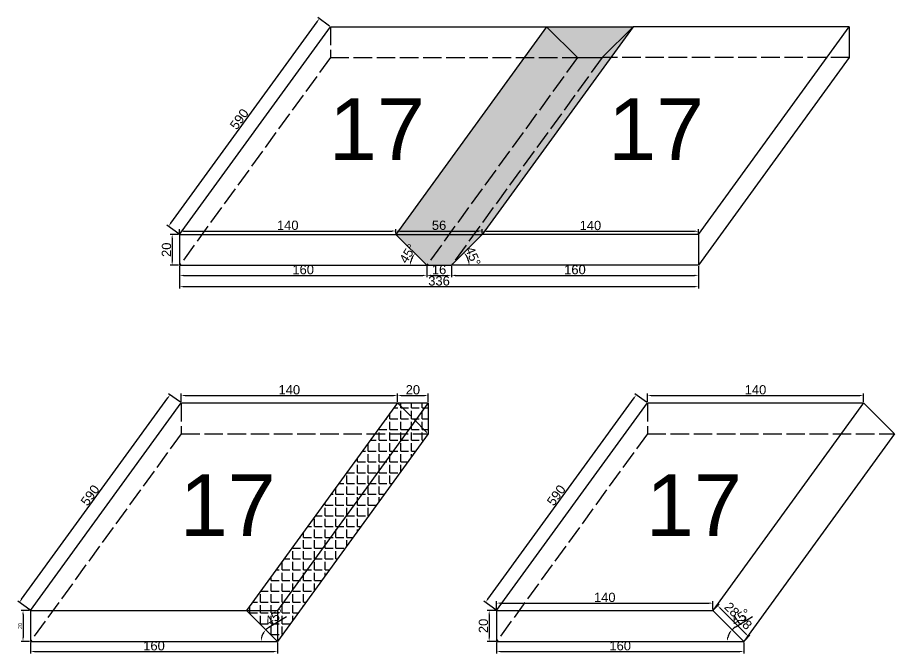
# Model space of a CAD drawing. Header units: millimetres. Extents: x 397 to 8255, y -812 to 3665.
# Drawn here: x 1465 to 2033, y -399 to 13 of the extents above; entities that cross this region are included whole.
import ezdxf

# ---------------------------------------------------------------- set-up
doc = ezdxf.new("R2010")
doc.units = ezdxf.units.MM
doc.linetypes.add('ACAD_ISO02W100', pattern=[15, 12, -3])
doc.layers.add('尺寸标注', color=6, linetype='Continuous')
doc.layers.add('标号', color=4, linetype='Continuous')
doc.styles.get("Standard").update_dxf_attribs({"font": 'arial.ttf'})
doc.dimstyles.new('ISO-25', dxfattribs={"dimtxt": 2.5, "dimasz": 2.5, "dimexe": 1.25, "dimexo": 0.625, "dimtad": 1, "dimtxsty": 'Standard', "dimcen": 2.5, "dimadec": 0, "dimazin": 0, "dimtfac": 1, "dimtmove": 0, "dimatfit": 3, "dimfxl": 1, "dimarcsym": 0})
doc.dimstyles.new('ISO-25-old', dxfattribs={"dimtxt": 6, "dimasz": 2.5, "dimexe": 1.25, "dimexo": 0.625, "dimtad": 1, "dimtxsty": 'Standard', "dimcen": 2.5, "dimadec": 0, "dimazin": 0, "dimtfac": 1, "dimtmove": 0, "dimatfit": 3, "dimfxl": 1, "dimarcsym": 0})

# ---------------------------------------------------------------- blocks, each defined once
blk = doc.blocks.new('*D367')
at = {"layer": 'Defpoints', "color": 0, "transparency": 16777216}
for p in [(1569.94, -147.45), (1729.94, -147.45), (1729.94, -154.03)]:
    blk.add_point(p, dxfattribs=at)
at = {"layer": '尺寸标注', "color": 0, "lineweight": -2, "transparency": 16777216}
for p, q in [((1569.94, -148.08), (1569.94, -155.28)), ((1729.94, -148.08), (1729.94, -155.28)), ((1572.44, -154.03), (1727.44, -154.03))]:
    blk.add_line(p, q, dxfattribs=at)
at = {"layer": '尺寸标注', "color": 0, "transparency": 16777216}
for points in [[(1572.44, -153.62), (1572.44, -154.45), (1569.94, -154.03)], [(1727.44, -153.62), (1727.44, -154.45), (1729.94, -154.03)]]:
    blk.add_solid(points, dxfattribs=at)
at = {"layer": '尺寸标注', "color": 0, "transparency": 16777216, "insert": (1649.94, -150.34), "char_height": 6, "attachment_point": 5}
blk.add_mtext('160', dxfattribs=at)
blk = doc.blocks.new('*D369')
at = {"layer": 'Defpoints', "color": 0, "transparency": 16777216}
for p in [(1729.94, -147.45), (1745.94, -147.45), (1745.94, -154.03)]:
    blk.add_point(p, dxfattribs=at)
at = {"layer": '尺寸标注', "color": 0, "lineweight": -2, "transparency": 16777216}
for p, q in [((1729.94, -148.08), (1729.94, -155.28)), ((1745.94, -148.08), (1745.94, -155.28)), ((1732.44, -154.03), (1743.44, -154.03))]:
    blk.add_line(p, q, dxfattribs=at)
at = {"layer": '尺寸标注', "color": 0, "transparency": 16777216}
for points in [[(1732.44, -153.62), (1732.44, -154.45), (1729.94, -154.03)], [(1743.44, -153.62), (1743.44, -154.45), (1745.94, -154.03)]]:
    blk.add_solid(points, dxfattribs=at)
at = {"layer": '尺寸标注', "color": 0, "transparency": 16777216, "insert": (1737.94, -150.34), "char_height": 6, "attachment_point": 5}
blk.add_mtext('16', dxfattribs=at)
blk = doc.blocks.new('*D370')
at = {"layer": 'Defpoints', "color": 0, "transparency": 16777216}
for p in [(1745.94, -147.45), (1905.94, -147.45), (1905.94, -154.03)]:
    blk.add_point(p, dxfattribs=at)
at = {"layer": '尺寸标注', "color": 0, "lineweight": -2, "transparency": 16777216}
for p, q in [((1745.94, -148.08), (1745.94, -155.28)), ((1905.94, -148.08), (1905.94, -155.28)), ((1748.44, -154.03), (1903.44, -154.03))]:
    blk.add_line(p, q, dxfattribs=at)
at = {"layer": '尺寸标注', "color": 0, "transparency": 16777216}
for points in [[(1748.44, -153.62), (1748.44, -154.45), (1745.94, -154.03)], [(1903.44, -153.62), (1903.44, -154.45), (1905.94, -154.03)]]:
    blk.add_solid(points, dxfattribs=at)
at = {"layer": '尺寸标注', "color": 0, "transparency": 16777216, "insert": (1825.94, -150.34), "char_height": 6, "attachment_point": 5}
blk.add_mtext('160', dxfattribs=at)
blk = doc.blocks.new('*D371')
at = {"layer": 'Defpoints', "color": 0, "transparency": 16777216}
for p in [(1569.94, -127.45), (1565.11, -147.45), (1569.94, -147.45)]:
    blk.add_point(p, dxfattribs=at)
at = {"layer": '尺寸标注', "color": 0, "lineweight": -2, "transparency": 16777216}
for p, q in [((1569.31, -127.45), (1563.86, -127.45)), ((1565.11, -129.95), (1565.11, -144.95)), ((1569.31, -147.45), (1563.86, -147.45))]:
    blk.add_line(p, q, dxfattribs=at)
at = {"layer": '尺寸标注', "color": 0, "transparency": 16777216}
for points in [[(1564.69, -129.95), (1565.52, -129.95), (1565.11, -127.45)], [(1564.69, -144.95), (1565.52, -144.95), (1565.11, -147.45)]]:
    blk.add_solid(points, dxfattribs=at)
at = {"layer": '尺寸标注', "color": 0, "transparency": 16777216, "insert": (1561.42, -137.45), "char_height": 6, "attachment_point": 5, "rotation": 90}
blk.add_mtext('20', dxfattribs=at)
blk = doc.blocks.new('*D372')
at = {"layer": 'Defpoints', "color": 0, "transparency": 16777216}
for p in [(1660.37, 12.21), (1667.56, 6.99), (1569.94, -127.45)]:
    blk.add_point(p, dxfattribs=at)
at = {"layer": '尺寸标注', "color": 0, "lineweight": -2, "transparency": 16777216}
for p, q in [((1667.05, 7.36), (1659.36, 12.95)), ((1564.22, -120.21), (1658.9, 10.19)), ((1569.43, -127.09), (1561.74, -121.5))]:
    blk.add_line(p, q, dxfattribs=at)
at = {"layer": '尺寸标注', "color": 0, "transparency": 16777216}
for points in [[(1658.56, 10.44), (1659.24, 9.95), (1660.37, 12.21)], [(1563.88, -119.96), (1564.55, -120.45), (1562.75, -122.23)]]:
    blk.add_solid(points, dxfattribs=at)
at = {"layer": '尺寸标注', "color": 0, "transparency": 16777216, "insert": (1608.57, -52.84), "char_height": 6, "attachment_point": 5, "rotation": 54.0168}
blk.add_mtext('590', dxfattribs=at)
blk = doc.blocks.new('*D373')
at = {"layer": 'Defpoints', "color": 0, "transparency": 16777216}
for p in [(1569.94, -127.45), (1709.94, -125.3), (1709.94, -127.45)]:
    blk.add_point(p, dxfattribs=at)
at = {"layer": '尺寸标注', "color": 0, "lineweight": -2, "transparency": 16777216}
for p, q in [((1569.94, -126.83), (1569.94, -124.05)), ((1709.94, -126.83), (1709.94, -124.05)), ((1572.44, -125.3), (1707.44, -125.3))]:
    blk.add_line(p, q, dxfattribs=at)
at = {"layer": '尺寸标注', "color": 0, "transparency": 16777216}
for points in [[(1572.44, -124.88), (1572.44, -125.71), (1569.94, -125.3)], [(1707.44, -124.88), (1707.44, -125.71), (1709.94, -125.3)]]:
    blk.add_solid(points, dxfattribs=at)
at = {"layer": '尺寸标注', "color": 0, "transparency": 16777216, "insert": (1639.94, -121.61), "char_height": 6, "attachment_point": 5}
blk.add_mtext('140', dxfattribs=at)
blk = doc.blocks.new('*D374')
at = {"layer": 'Defpoints', "color": 0, "transparency": 16777216}
for p in [(1709.94, -127.45), (1569.94, -147.45), (1719.63, -144.69), (1729.94, -147.45), (1729.94, -147.45)]:
    blk.add_point(p, dxfattribs=at)
at = {"layer": '尺寸标注', "color": 0, "lineweight": -2, "transparency": 16777216}
blk.add_arc((1729.94, -147.45), 10.68, 148.4457, 166.5543, dxfattribs=at)
at = {"layer": '尺寸标注', "color": 0, "transparency": 16777216}
for points in [[(1720.51, -141.61), (1721.17, -142.12), (1722.39, -139.9)], [(1719.97, -145.02), (1719.14, -144.92), (1719.26, -147.45)]]:
    blk.add_solid(points, dxfattribs=at)
at = {"layer": '尺寸标注', "color": 0, "transparency": 16777216, "insert": (1717.71, -139.94), "char_height": 6, "attachment_point": 5, "rotation": 58.4457}
blk.add_mtext('45°', dxfattribs=at)
blk = doc.blocks.new('*D375')
at = {"layer": 'Defpoints', "color": 0, "transparency": 16777216}
for p in [(1765.94, -127.45), (1745.94, -147.45), (1745.94, -147.45), (1757.02, -144.49), (1905.94, -147.45)]:
    blk.add_point(p, dxfattribs=at)
at = {"layer": '尺寸标注', "color": 0, "lineweight": -2, "transparency": 16777216}
blk.add_arc((1745.94, -147.45), 11.47, 12.5139, 32.4861, dxfattribs=at)
at = {"layer": '尺寸标注', "color": 0, "transparency": 16777216}
for points in [[(1755.29, -141.55), (1755.94, -141.03), (1754.05, -139.34)], [(1757.55, -144.92), (1756.72, -145.01), (1757.41, -147.45)]]:
    blk.add_solid(points, dxfattribs=at)
at = {"layer": '尺寸标注', "color": 0, "transparency": 16777216, "insert": (1759.93, -141.66), "char_height": 6, "attachment_point": 5, "rotation": 292.5}
blk.add_mtext('45°', dxfattribs=at)
blk = doc.blocks.new('*D376')
at = {"layer": 'Defpoints', "color": 0, "transparency": 16777216}
for p in [(1709.94, -127.45), (1765.94, -125.3), (1765.94, -127.45)]:
    blk.add_point(p, dxfattribs=at)
at = {"layer": '尺寸标注', "color": 0, "lineweight": -2, "transparency": 16777216}
for p, q in [((1709.94, -126.83), (1709.94, -124.05)), ((1765.94, -126.83), (1765.94, -124.05)), ((1712.44, -125.3), (1763.44, -125.3))]:
    blk.add_line(p, q, dxfattribs=at)
at = {"layer": '尺寸标注', "color": 0, "transparency": 16777216}
for points in [[(1712.44, -124.88), (1712.44, -125.71), (1709.94, -125.3)], [(1763.44, -124.88), (1763.44, -125.71), (1765.94, -125.3)]]:
    blk.add_solid(points, dxfattribs=at)
at = {"layer": '尺寸标注', "color": 0, "transparency": 16777216, "insert": (1737.94, -121.61), "char_height": 6, "attachment_point": 5}
blk.add_mtext('56', dxfattribs=at)
blk = doc.blocks.new('*D377')
at = {"layer": 'Defpoints', "color": 0, "transparency": 16777216}
for p in [(1765.94, -127.45), (1905.94, -125.44), (1905.94, -127.45)]:
    blk.add_point(p, dxfattribs=at)
at = {"layer": '尺寸标注', "color": 0, "lineweight": -2, "transparency": 16777216}
for p, q in [((1765.94, -126.83), (1765.94, -124.19)), ((1905.94, -126.83), (1905.94, -124.19)), ((1768.44, -125.44), (1903.44, -125.44))]:
    blk.add_line(p, q, dxfattribs=at)
at = {"layer": '尺寸标注', "color": 0, "transparency": 16777216}
for points in [[(1768.44, -125.02), (1768.44, -125.85), (1765.94, -125.44)], [(1903.44, -125.02), (1903.44, -125.85), (1905.94, -125.44)]]:
    blk.add_solid(points, dxfattribs=at)
at = {"layer": '尺寸标注', "color": 0, "transparency": 16777216, "insert": (1835.94, -121.75), "char_height": 6, "attachment_point": 5}
blk.add_mtext('140', dxfattribs=at)
blk = doc.blocks.new('*D378')
at = {"layer": 'Defpoints', "color": 0, "transparency": 16777216}
for p in [(1569.94, -147.45), (1905.94, -147.45), (1905.94, -161.34)]:
    blk.add_point(p, dxfattribs=at)
at = {"layer": '尺寸标注', "color": 0, "lineweight": -2, "transparency": 16777216}
for p, q in [((1569.94, -148.08), (1569.94, -162.59)), ((1905.94, -148.08), (1905.94, -162.59)), ((1572.44, -161.34), (1903.44, -161.34))]:
    blk.add_line(p, q, dxfattribs=at)
at = {"layer": '尺寸标注', "color": 0, "transparency": 16777216}
for points in [[(1572.44, -160.92), (1572.44, -161.75), (1569.94, -161.34)], [(1903.44, -160.92), (1903.44, -161.75), (1905.94, -161.34)]]:
    blk.add_solid(points, dxfattribs=at)
at = {"layer": '尺寸标注', "color": 0, "transparency": 16777216, "insert": (1737.94, -157.65), "char_height": 6, "attachment_point": 5}
blk.add_mtext('336', dxfattribs=at)
blk = doc.blocks.new('*D379')
at = {"layer": 'Defpoints', "color": 0, "transparency": 16777216}
for p in [(1473.35, -391.05), (1633.35, -391.05), (1633.35, -397.63)]:
    blk.add_point(p, dxfattribs=at)
at = {"layer": '尺寸标注', "color": 0, "lineweight": -2, "transparency": 16777216}
for p, q in [((1473.35, -391.68), (1473.35, -398.88)), ((1633.35, -391.68), (1633.35, -398.88)), ((1475.85, -397.63), (1630.85, -397.63))]:
    blk.add_line(p, q, dxfattribs=at)
at = {"layer": '尺寸标注', "color": 0, "transparency": 16777216}
for points in [[(1475.85, -397.22), (1475.85, -398.05), (1473.35, -397.63)], [(1630.85, -397.22), (1630.85, -398.05), (1633.35, -397.63)]]:
    blk.add_solid(points, dxfattribs=at)
at = {"layer": '尺寸标注', "color": 0, "transparency": 16777216, "insert": (1553.35, -393.94), "char_height": 6, "attachment_point": 5}
blk.add_mtext('160', dxfattribs=at)
blk = doc.blocks.new('*D380')
at = {"layer": 'Defpoints', "color": 0, "transparency": 16777216}
for p in [(1473.35, -371.05), (1468.51, -391.05), (1473.35, -391.05)]:
    blk.add_point(p, dxfattribs=at)
at = {"layer": '尺寸标注', "color": 0, "lineweight": -2, "transparency": 16777216}
for p, q in [((1472.72, -371.05), (1467.26, -371.05)), ((1468.51, -373.55), (1468.51, -388.55)), ((1472.72, -391.05), (1467.26, -391.05))]:
    blk.add_line(p, q, dxfattribs=at)
at = {"layer": '尺寸标注', "color": 0, "transparency": 16777216}
for points in [[(1468.09, -373.55), (1468.93, -373.55), (1468.51, -371.05)], [(1468.09, -388.55), (1468.93, -388.55), (1468.51, -391.05)]]:
    blk.add_solid(points, dxfattribs=at)
at = {"layer": '尺寸标注', "color": 0, "transparency": 16777216, "insert": (1466.61, -381.05), "char_height": 2.5, "attachment_point": 5, "rotation": 90}
blk.add_mtext('20', dxfattribs=at)
blk = doc.blocks.new('*D381')
at = {"layer": 'Defpoints', "color": 0, "transparency": 16777216}
for p in [(1563.78, -231.39), (1570.97, -236.61), (1473.35, -371.05)]:
    blk.add_point(p, dxfattribs=at)
at = {"layer": '尺寸标注', "color": 0, "lineweight": -2, "transparency": 16777216}
for p, q in [((1570.46, -236.24), (1562.76, -230.65)), ((1467.62, -363.81), (1562.31, -233.41)), ((1472.84, -370.69), (1465.14, -365.1))]:
    blk.add_line(p, q, dxfattribs=at)
at = {"layer": '尺寸标注', "color": 0, "transparency": 16777216}
for points in [[(1561.97, -233.16), (1562.64, -233.65), (1563.78, -231.39)], [(1467.29, -363.56), (1467.96, -364.05), (1466.15, -365.83)]]:
    blk.add_solid(points, dxfattribs=at)
at = {"layer": '尺寸标注', "color": 0, "transparency": 16777216, "insert": (1511.98, -296.44), "char_height": 6, "attachment_point": 5, "rotation": 54.0168}
blk.add_mtext('590', dxfattribs=at)
blk = doc.blocks.new('*D335')
at = {"layer": 'Defpoints', "color": 0, "transparency": 16777216}
for p in [(1710.97, -231.84), (1570.97, -236.61), (1710.97, -236.61)]:
    blk.add_point(p, dxfattribs=at)
at = {"layer": '尺寸标注', "color": 0, "lineweight": -2, "transparency": 16777216}
for p, q in [((1570.97, -235.98), (1570.97, -230.59)), ((1573.47, -231.84), (1708.47, -231.84)), ((1710.97, -235.98), (1710.97, -230.59))]:
    blk.add_line(p, q, dxfattribs=at)
at = {"layer": '尺寸标注', "color": 0, "transparency": 16777216}
for points in [[(1573.47, -231.42), (1573.47, -232.25), (1570.97, -231.84)], [(1708.47, -231.42), (1708.47, -232.25), (1710.97, -231.84)]]:
    blk.add_solid(points, dxfattribs=at)
at = {"layer": '尺寸标注', "color": 0, "transparency": 16777216, "insert": (1640.97, -228.15), "char_height": 6, "attachment_point": 5}
blk.add_mtext('140', dxfattribs=at)
blk = doc.blocks.new('*D382')
at = {"layer": 'Defpoints', "color": 0, "transparency": 16777216}
for p in [(1613.35, -371.05), (1473.35, -391.05), (1623.03, -388.29), (1633.35, -391.05), (1633.35, -391.05)]:
    blk.add_point(p, dxfattribs=at)
at = {"layer": '尺寸标注', "color": 0, "lineweight": -2, "transparency": 16777216}
blk.add_line((1627.76, -381.96), (1639.06, -375.01), dxfattribs=at)
for start, end in [(148.4457, 166.5543), (121.5543, 135)]:
    blk.add_arc((1633.35, -391.05), 10.68, start, end, dxfattribs=at)
at = {"layer": '尺寸标注', "color": 0, "transparency": 16777216}
for points in [[(1623.92, -385.21), (1624.57, -385.72), (1625.8, -383.5)], [(1623.37, -388.62), (1622.55, -388.52), (1622.67, -391.05)]]:
    blk.add_solid(points, dxfattribs=at)
at = {"layer": '尺寸标注', "color": 0, "transparency": 16777216, "insert": (1631.48, -375.35), "char_height": 6, "attachment_point": 5, "rotation": 31.5543}
blk.add_mtext('45°', dxfattribs=at)
blk = doc.blocks.new('*D336')
at = {"layer": 'Defpoints', "color": 0, "transparency": 16777216}
for p in [(1730.97, -231.84), (1710.97, -236.61), (1730.97, -236.61)]:
    blk.add_point(p, dxfattribs=at)
at = {"layer": '尺寸标注', "color": 0, "lineweight": -2, "transparency": 16777216}
for p, q in [((1710.97, -235.98), (1710.97, -230.59)), ((1713.47, -231.84), (1728.47, -231.84)), ((1730.97, -235.98), (1730.97, -230.59))]:
    blk.add_line(p, q, dxfattribs=at)
at = {"layer": '尺寸标注', "color": 0, "transparency": 16777216}
for points in [[(1713.47, -231.42), (1713.47, -232.25), (1710.97, -231.84)], [(1728.47, -231.42), (1728.47, -232.25), (1730.97, -231.84)]]:
    blk.add_solid(points, dxfattribs=at)
at = {"layer": '尺寸标注', "color": 0, "transparency": 16777216, "insert": (1720.97, -228.15), "char_height": 6, "attachment_point": 5}
blk.add_mtext('20', dxfattribs=at)
blk = doc.blocks.new('*D383')
at = {"layer": 'Defpoints', "color": 0, "transparency": 16777216}
for p in [(1775.23, -391.05), (1935.23, -391.05), (1935.23, -397.63)]:
    blk.add_point(p, dxfattribs=at)
at = {"layer": '尺寸标注', "color": 0, "lineweight": -2, "transparency": 16777216}
for p, q in [((1775.23, -391.68), (1775.23, -398.88)), ((1935.23, -391.68), (1935.23, -398.88)), ((1777.73, -397.63), (1932.73, -397.63))]:
    blk.add_line(p, q, dxfattribs=at)
at = {"layer": '尺寸标注', "color": 0, "transparency": 16777216}
for points in [[(1777.73, -397.22), (1777.73, -398.05), (1775.23, -397.63)], [(1932.73, -397.22), (1932.73, -398.05), (1935.23, -397.63)]]:
    blk.add_solid(points, dxfattribs=at)
at = {"layer": '尺寸标注', "color": 0, "transparency": 16777216, "insert": (1855.23, -393.94), "char_height": 6, "attachment_point": 5}
blk.add_mtext('160', dxfattribs=at)
blk = doc.blocks.new('*D384')
at = {"layer": 'Defpoints', "color": 0, "transparency": 16777216}
for p in [(1775.23, -371.05), (1770.39, -391.05), (1775.23, -391.05)]:
    blk.add_point(p, dxfattribs=at)
at = {"layer": '尺寸标注', "color": 0, "lineweight": -2, "transparency": 16777216}
for p, q in [((1774.6, -371.05), (1769.14, -371.05)), ((1770.39, -373.55), (1770.39, -388.55)), ((1774.6, -391.05), (1769.14, -391.05))]:
    blk.add_line(p, q, dxfattribs=at)
at = {"layer": '尺寸标注', "color": 0, "transparency": 16777216}
for points in [[(1769.98, -373.55), (1770.81, -373.55), (1770.39, -371.05)], [(1769.98, -388.55), (1770.81, -388.55), (1770.39, -391.05)]]:
    blk.add_solid(points, dxfattribs=at)
at = {"layer": '尺寸标注', "color": 0, "transparency": 16777216, "insert": (1766.7, -381.05), "char_height": 6, "attachment_point": 5, "rotation": 90}
blk.add_mtext('20', dxfattribs=at)
blk = doc.blocks.new('*D385')
at = {"layer": 'Defpoints', "color": 0, "transparency": 16777216}
for p in [(1865.66, -231.39), (1872.85, -236.61), (1775.23, -371.05)]:
    blk.add_point(p, dxfattribs=at)
at = {"layer": '尺寸标注', "color": 0, "lineweight": -2, "transparency": 16777216}
for p, q in [((1872.34, -236.24), (1864.65, -230.65)), ((1769.5, -363.81), (1864.19, -233.41)), ((1774.72, -370.69), (1767.02, -365.1))]:
    blk.add_line(p, q, dxfattribs=at)
at = {"layer": '尺寸标注', "color": 0, "transparency": 16777216}
for points in [[(1863.85, -233.16), (1864.53, -233.65), (1865.66, -231.39)], [(1769.17, -363.56), (1769.84, -364.05), (1768.04, -365.83)]]:
    blk.add_solid(points, dxfattribs=at)
at = {"layer": '尺寸标注', "color": 0, "transparency": 16777216, "insert": (1813.86, -296.44), "char_height": 6, "attachment_point": 5, "rotation": 54.0168}
blk.add_mtext('590', dxfattribs=at)
blk = doc.blocks.new('*D337')
at = {"layer": 'Defpoints', "color": 0, "transparency": 16777216}
for p in [(2012.85, -231.84), (1872.85, -236.61), (2012.85, -236.61)]:
    blk.add_point(p, dxfattribs=at)
at = {"layer": '尺寸标注', "color": 0, "lineweight": -2, "transparency": 16777216}
for p, q in [((1872.85, -235.98), (1872.85, -230.59)), ((1875.35, -231.84), (2010.35, -231.84)), ((2012.85, -235.98), (2012.85, -230.59))]:
    blk.add_line(p, q, dxfattribs=at)
at = {"layer": '尺寸标注', "color": 0, "transparency": 16777216}
for points in [[(1875.35, -231.42), (1875.35, -232.25), (1872.85, -231.84)], [(2010.35, -231.42), (2010.35, -232.25), (2012.85, -231.84)]]:
    blk.add_solid(points, dxfattribs=at)
at = {"layer": '尺寸标注', "color": 0, "transparency": 16777216, "insert": (1942.85, -228.15), "char_height": 6, "attachment_point": 5}
blk.add_mtext('140', dxfattribs=at)
blk = doc.blocks.new('*D386')
at = {"layer": 'Defpoints', "color": 0, "transparency": 16777216}
for p in [(1915.23, -371.05), (1775.23, -391.05), (1924.91, -388.29), (1935.23, -391.05), (1935.23, -391.05)]:
    blk.add_point(p, dxfattribs=at)
at = {"layer": '尺寸标注', "color": 0, "lineweight": -2, "transparency": 16777216}
blk.add_line((1929.64, -381.96), (1940.94, -375.01), dxfattribs=at)
for start, end in [(148.4457, 166.5543), (121.5543, 135)]:
    blk.add_arc((1935.23, -391.05), 10.68, start, end, dxfattribs=at)
at = {"layer": '尺寸标注', "color": 0, "transparency": 16777216}
for points in [[(1925.8, -385.21), (1926.45, -385.72), (1927.68, -383.5)], [(1925.26, -388.62), (1924.43, -388.52), (1924.55, -391.05)]]:
    blk.add_solid(points, dxfattribs=at)
at = {"layer": '尺寸标注', "color": 0, "transparency": 16777216, "insert": (1933.37, -375.35), "char_height": 6, "attachment_point": 5, "rotation": 31.5543}
blk.add_mtext('45°', dxfattribs=at)
blk = doc.blocks.new('*D338')
at = {"layer": 'Defpoints', "color": 0, "transparency": 16777216}
for p in [(1915.23, -366.28), (1775.23, -371.05), (1915.23, -371.05)]:
    blk.add_point(p, dxfattribs=at)
at = {"layer": '尺寸标注', "color": 0, "lineweight": -2, "transparency": 16777216}
for p, q in [((1775.23, -370.43), (1775.23, -365.03)), ((1777.73, -366.28), (1912.73, -366.28)), ((1915.23, -370.43), (1915.23, -365.03))]:
    blk.add_line(p, q, dxfattribs=at)
at = {"layer": '尺寸标注', "color": 0, "transparency": 16777216}
for points in [[(1777.73, -365.87), (1777.73, -366.7), (1775.23, -366.28)], [(1912.73, -365.87), (1912.73, -366.7), (1915.23, -366.28)]]:
    blk.add_solid(points, dxfattribs=at)
at = {"layer": '尺寸标注', "color": 0, "transparency": 16777216, "insert": (1845.23, -362.6), "char_height": 6, "attachment_point": 5}
blk.add_mtext('140', dxfattribs=at)
blk = doc.blocks.new('*D387')
at = {"layer": 'Defpoints', "color": 0, "transparency": 16777216}
for p in [(1915.23, -371.05), (1935.23, -391.05), (1938.34, -387.94)]:
    blk.add_point(p, dxfattribs=at)
at = {"layer": '尺寸标注', "color": 0, "lineweight": -2, "transparency": 16777216}
for p, q in [((1915.67, -370.61), (1919.23, -367.05)), ((1920.11, -369.7), (1936.58, -386.17)), ((1935.67, -390.61), (1939.23, -387.05))]:
    blk.add_line(p, q, dxfattribs=at)
at = {"layer": '尺寸标注', "color": 0, "transparency": 16777216}
for points in [[(1920.41, -369.41), (1919.82, -370), (1918.34, -367.94)], [(1936.87, -385.87), (1936.28, -386.46), (1938.34, -387.94)]]:
    blk.add_solid(points, dxfattribs=at)
at = {"layer": '尺寸标注', "color": 0, "transparency": 16777216, "insert": (1931.34, -374.95), "char_height": 6, "attachment_point": 5, "rotation": 315}
blk.add_mtext('28,28', dxfattribs=at)

msp = doc.modelspace()

# ---------------------------------------------------------------- hatches: boundary and pattern name
h = msp.add_hatch(color=3)
h.dxf.hatch_style = 1
h.paths.add_polyline_path([(1827.561, -13.007), (1793.039, -13.007), (1709.939, -127.454), (1744.461, -127.454)])
h.paths.add_polyline_path([(1807.561, 6.993), (1793.039, -13.007), (1827.561, -13.007)])
h.paths.add_polyline_path([(1863.561, 6.993), (1807.561, 6.993), (1827.561, -13.007), (1843.561, -13.007)])
h.paths.add_polyline_path([(1849.039, -13.007), (1843.561, -13.007), (1760.461, -127.454), (1765.939, -127.454)])
h.paths.add_polyline_path([(1843.561, -13.007), (1827.561, -13.007), (1744.461, -127.454), (1760.461, -127.454)])
h.paths.add_polyline_path([(1863.561, 6.993), (1843.561, -13.007), (1849.039, -13.007)], flags=17)
h.paths.add_polyline_path([(1744.461, -127.454), (1709.939, -127.454), (1729.939, -147.454)])
h.paths.add_polyline_path([(1760.461, -127.454), (1744.461, -127.454), (1729.939, -147.454), (1745.939, -147.454)])
h.paths.add_polyline_path([(1765.939, -127.454), (1760.461, -127.454), (1745.939, -147.454)])
h = msp.add_hatch()
h.set_pattern_fill('ANGLE', color=256)
h.set_pattern_definition([(0, (-8708.541, -1343.5216), (0, 6.985), [5.08, -1.905]), (90, (-8708.541, -1343.5216), (-6.985, 4e-16), [5.08, -1.905])])
h.paths.add_polyline_path([(1716.445, -256.607), (1696.445, -256.607), (1613.346, -371.054), (1633.346, -371.054)])
h.paths.add_polyline_path([(1722.554, -248.194), (1710.967, -236.607), (1696.445, -256.607), (1716.445, -256.607)])
h.paths.add_polyline_path([(1730.967, -236.607), (1710.967, -236.607), (1722.554, -248.194)])
h.paths.add_polyline_path([(1730.967, -236.607), (1722.554, -248.194), (1730.967, -256.607)])
h.paths.add_polyline_path([(1730.967, -256.607), (1716.445, -256.607), (1633.346, -371.054), (1633.346, -391.054)])
h.paths.add_polyline_path([(1633.346, -371.054), (1613.346, -371.054), (1633.346, -391.054)])
h.paths.add_polyline_path([(1722.554, -248.194), (1716.445, -256.607), (1730.967, -256.607)])

# ---------------------------------------------------------------- linework, layer by layer
for p, q in [((1569.939, -127.454), (1667.561, 6.993)), ((1667.561, 6.993), (1807.561, 6.993)), ((1807.561, 6.993), (1709.939, -127.454)), ((1863.561, 6.993), (1765.939, -127.454)), ((1807.561, 6.993), (1827.561, -13.007)), ((1807.561, 6.993), (1863.561, 6.993)), ((1863.561, 6.993), (1843.561, -13.007)), ((2003.561, 6.993), (1863.561, 6.993)), ((1905.939, -127.454), (2003.561, 6.993)), ((2003.561, 6.993), (2003.561, -13.007)), ((1827.561, -13.007), (1843.561, -13.007)), ((2003.561, -13.007), (1905.939, -147.454)), ((1569.939, -127.454), (1569.939, -147.454)), ((1569.939, -127.454), (1709.939, -127.454)), ((1709.939, -127.454), (1729.939, -147.454)), ((1709.939, -127.454), (1765.939, -127.454)), ((1765.939, -127.454), (1745.939, -147.454)), ((1905.939, -127.454), (1765.939, -127.454)), ((1905.939, -127.454), (1905.939, -147.454)), ((1569.939, -147.454), (1729.939, -147.454)), ((1729.939, -147.454), (1745.939, -147.454)), ((1905.939, -147.454), (1745.939, -147.454)), ((1473.346, -371.054), (1570.967, -236.607)), ((1570.967, -236.607), (1710.967, -236.607)), ((1710.967, -236.607), (1613.346, -371.054)), ((1730.967, -236.607), (1633.346, -371.054)), ((1710.967, -236.607), (1730.967, -236.607)), ((1730.967, -236.607), (1730.967, -256.607)), ((1775.226, -371.054), (1872.848, -236.607)), ((1872.848, -236.607), (2012.848, -236.607)), ((2012.848, -236.607), (1915.226, -371.054)), ((2012.848, -236.607), (2032.848, -256.607)), ((1730.967, -256.607), (1633.346, -391.054)), ((2032.848, -256.607), (1935.226, -391.054)), ((1473.346, -371.054), (1473.346, -391.054)), ((1473.346, -371.054), (1613.346, -371.054)), ((1613.346, -371.054), (1633.346, -391.054)), ((1613.346, -371.054), (1633.346, -371.054)), ((1633.346, -371.054), (1633.346, -391.054)), ((1775.226, -371.054), (1775.226, -391.054)), ((1775.226, -371.054), (1915.226, -371.054)), ((1915.226, -371.054), (1935.226, -391.054)), ((1473.346, -391.054), (1633.346, -391.054)), ((1775.226, -391.054), (1935.226, -391.054))]:
    msp.add_line(p, q)
at = {"linetype": 'ACAD_ISO02W100'}
for p, q in [((1667.561, 6.993), (1667.561, -13.007)), ((1667.561, -13.007), (1569.939, -147.454)), ((1667.561, -13.007), (1827.561, -13.007)), ((1827.561, -13.007), (1729.939, -147.454)), ((1843.561, -13.007), (1745.939, -147.454)), ((2003.561, -13.007), (1843.561, -13.007)), ((1570.967, -236.607), (1570.967, -256.607)), ((1710.967, -236.607), (1730.967, -256.607)), ((1872.848, -236.607), (1872.848, -256.607)), ((1570.967, -256.607), (1473.346, -391.054)), ((1570.967, -256.607), (1730.967, -256.607)), ((1872.848, -256.607), (1775.226, -391.054)), ((1872.848, -256.607), (2032.848, -256.607))]:
    msp.add_line(p, q, dxfattribs=at)

# ---------------------------------------------------------------- texts
at = {"layer": '标号', "char_height": 40, "attachment_point": 7}
for insert in [(1666.604, -79.286), (1847.447, -79.286), (1570.011, -322.886), (1871.892, -322.886)]:
    msp.add_mtext_dynamic_manual_height_columns('17 ', width=70.10425, gutter_width=12.5, heights=[0], dxfattribs=dict(at, insert=insert))

# ---------------------------------------------------------------- dimensions: what is measured, and where the dimension line sits
at = {"layer": '尺寸标注'}
for p1, p2, picture, middle in [((1569.939, -127.454), (1667.561, 6.993), '*D372', (1608.574, -52.842)), ((1473.346, -371.054), (1570.967, -236.607), '*D381', (1511.981, -296.442)), ((1775.226, -371.054), (1872.848, -236.607), '*D385', (1813.862, -296.442))]:
    dim = msp.add_aligned_dim(p1=p1, p2=p2, distance=8.887, text='590', dimstyle='ISO-25-old', dxfattribs=at)
    dim.commit()
    dim.dimension.update_dxf_attribs({"geometry": picture, "text_midpoint": middle})
for p1, p2, distance, picture, middle in [((1569.939, -127.454), (1709.939, -127.454), 2.157, '*D373', (1639.939, -121.608)), ((1709.939, -127.454), (1765.939, -127.454), 2.157, '*D376', (1737.939, -121.608)), ((1765.939, -127.454), (1905.939, -127.454), 2.016, '*D377', (1835.939, -121.749)), ((1569.939, -147.454), (1729.939, -147.454), -6.578, '*D367', (1649.939, -150.344)), ((1569.939, -147.454), (1905.939, -147.454), -13.882, '*D378', (1737.939, -157.645)), ((1570.967, -236.607), (1710.967, -236.607), 4.769, '*D335', (1640.967, -228.149)), ((1710.967, -236.607), (1730.967, -236.607), 4.769, '*D336', (1720.967, -228.149)), ((1872.848, -236.607), (2012.848, -236.607), 4.769, '*D337', (1942.848, -228.149)), ((1775.226, -371.054), (1915.226, -371.054), 4.769, '*D338', (1845.226, -362.597)), ((1915.226, -371.054), (1935.226, -391.054), 4.408, '*D387', (1931.335, -374.945)), ((1473.346, -391.054), (1633.346, -391.054), -6.578, '*D379', (1553.346, -393.944)), ((1775.226, -391.054), (1935.226, -391.054), -6.578, '*D383', (1855.226, -393.944))]:
    dim = msp.add_aligned_dim(p1=p1, p2=p2, distance=distance, dimstyle='ISO-25-old', dxfattribs=at)
    dim.commit()
    dim.dimension.update_dxf_attribs({"geometry": picture, "text_midpoint": middle})
for base, p1, p2, dimstyle, picture, middle in [((1565.105, -147.454), (1569.939, -127.454), (1569.939, -147.454), 'ISO-25-old', '*D371', (1561.417, -137.454)), ((1468.512, -391.054), (1473.346, -371.054), (1473.346, -391.054), 'ISO-25', '*D380', (1466.61, -381.054)), ((1770.392, -391.054), (1775.226, -371.054), (1775.226, -391.054), 'ISO-25-old', '*D384', (1766.704, -381.054))]:
    dim = msp.add_linear_dim(base=base, p1=p1, p2=p2, angle=90, dimstyle=dimstyle, dxfattribs=at)
    dim.commit()
    dim.dimension.update_dxf_attribs({"geometry": picture, "text_midpoint": middle})
for base, line1, line2, picture, middle in [((1719.625, -144.69), ((1569.939, -147.454), (1729.939, -147.454)), ((1709.939, -127.454), (1729.939, -147.454)), '*D374', (1720.84, -141.866)), ((1757.018, -144.485), ((1905.939, -147.454), (1745.939, -147.454)), ((1765.939, -127.454), (1745.939, -147.454)), '*D375', (1756.535, -143.065))]:
    dim = msp.add_angular_dim_2l(base=base, line1=line1, line2=line2, dimstyle='ISO-25-old', dxfattribs=at)
    dim.commit()
    dim.dimension.update_dxf_attribs({"geometry": picture, "text_midpoint": middle, "dimtype": 162})
for base, p1, p2, picture, middle in [((1745.939, -154.032), (1729.939, -147.454), (1745.939, -147.454), '*D369', (1737.939, -150.344)), ((1905.939, -154.032), (1745.939, -147.454), (1905.939, -147.454), '*D370', (1825.939, -150.344))]:
    dim = msp.add_linear_dim(base=base, p1=p1, p2=p2, dimstyle='ISO-25-old', dxfattribs=at)
    dim.commit()
    dim.dimension.update_dxf_attribs({"geometry": picture, "text_midpoint": middle})
for base, line1, line2, picture, middle in [((1623.032, -388.29), ((1473.346, -391.054), (1633.346, -391.054)), ((1613.346, -371.054), (1633.346, -391.054)), '*D382', (1631.485, -375.352)), ((1924.913, -388.29), ((1775.226, -391.054), (1935.226, -391.054)), ((1915.226, -371.054), (1935.226, -391.054)), '*D386', (1933.366, -375.352))]:
    dim = msp.add_angular_dim_2l(base=base, line1=line1, line2=line2, dimstyle='ISO-25-old', dxfattribs=at)
    dim.commit()
    dim.dimension.update_dxf_attribs({"geometry": picture, "text_midpoint": middle})

doc.saveas('drawing.dxf')
